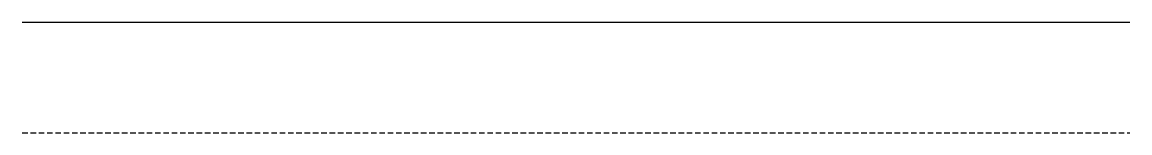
# Model space of a CAD drawing. Header units: metres. Extents: x 0 to 100, y 0 to 10.
import ezdxf

# ---------------------------------------------------------------- set-up
doc = ezdxf.new("R2010")
doc.units = ezdxf.units.M
doc.linetypes.add('DASHED', pattern=[0.75, 0.5, -0.25])
doc.layers.add('Dashed', color=1, linetype='dashed')

# ---------------------------------------------------------------- blocks, each defined once
blk = doc.blocks.new('Part')
blk.add_line((0, 10), (100, 10))

msp = doc.modelspace()

# ---------------------------------------------------------------- linework, layer by layer
at = {"layer": 'DASHED'}
msp.add_line((0, 0), (100, 0), dxfattribs=at)

# ---------------------------------------------------------------- block references
msp.add_blockref('PART', (0, 0))

doc.saveas('drawing.dxf')
